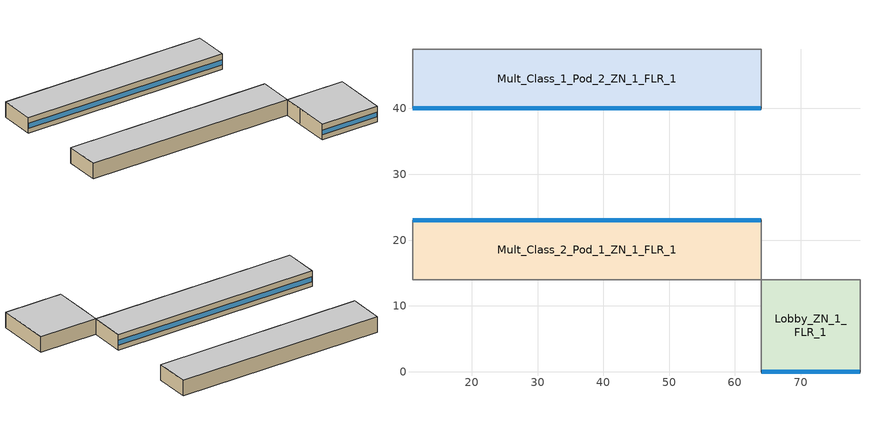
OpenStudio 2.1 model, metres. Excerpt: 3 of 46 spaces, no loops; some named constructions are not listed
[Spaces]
Mult_Class_2_Pod_1_ZN_1_FLR_1
 floor ground: 64,23 64,14 11,14 11,23 z0
 wall outside: 64,23 11,23 z0:4
 wall to Corner_Class_2_Pod_1_ZN_1_FLR_1: 11,23 11,14 z0:4
 wall to Main_Corridor_ZN_1_FLR_1: 64,14 64,23 z0:4
 wall to Corridor_Pod_1_ZN_1_FLR_1: 11,14 64,14 z0:4
 window: 63.95,23 11.05,23 z1.29:2.5
 ceiling to Mult_Class_2_Pod_1_ZN_1_FLR_2: 64,14 64,23 11,23 11,14 z4
Lobby_ZN_1_FLR_1
 floor ground: 79,14 79,0 64,0 64,14 z0
 wall outside: 64,0 79,0 z0:4
 wall to Offices_ZN_1_FLR_1: 79,0 79,14 z0:4
 wall to Corridor_Pod_1_ZN_1_FLR_1: 64,14 64,9 z0:4
 wall to Mult_Class_1_Pod_1_ZN_1_FLR_1: 64,9 64,0 z0:4
 wall to Main_Corridor_ZN_1_FLR_1: 79,14 64,14 z0:4
 window: 64.05,0 78.95,0 z1.29:2.51
 ceiling to Lobby_ZN_1_FLR_2: 79,0 79,14 64,14 64,0 z4
Mult_Class_1_Pod_2_ZN_1_FLR_1
 floor ground: 64,49 64,40 11,40 11,49 z0
 wall outside: 11,40 64,40 z0:4
 wall to Corner_Class_1_Pod_2_ZN_1_FLR_1: 11,49 11,40 z0:4
 wall to Main_Corridor_ZN_1_FLR_1: 64,40 64,49 z0:4
 wall to Corridor_Pod_2_ZN_1_FLR_1: 64,49 11,49 z0:4
 window: 11.05,40 63.95,40 z1.29:2.5
 ceiling to Mult_Class_1_Pod_2_ZN_1_FLR_2: 64,40 64,49 11,49 11,40 z4
[Site]
Estevan_SK_CAN: Latitude {deg}=49.22; Longitude {deg}=-102.97; Time Zone {hr}=-6; Elevation {m}=581; Terrain=City
[Building]
NECB 2011-SecondarySchool-NECB HDD Method-CAN_SK_Estevan.718620_CWEC.epw created: 2017-06-30 16:26:01 +0000: North Axis {deg}=0; Default Construction Set=NECB 2011 - SecSchl - NECB HDD Method at climate 7a; Standards Number of Stories=2; Standards Number of Above Ground Stories=2; Standards Building Type=SecondarySchool
[ClimateZones]
Climate Zone Institution Name 1=ASHRAE; Climate Zone Document Name 1=ANSI/ASHRAE Standard 169; Climate Zone Document Year 1=2006; Climate Zone Institution Name 2=CEC; Climate Zone Document Name 2=California Climate Zone Descriptions; Climate Zone Document Year 2=1995
[Site:GroundTemperature:BuildingSurface]
19.527, 19.502, 19.536, 19.598, 20.002, 21.64, 22.225, 22.375, 21.449, 20.121, 19.802, 19.633
[Site:WaterMainsTemperature]
Calculation Method=Correlation; Annual Average Outdoor Air Temperature {C}=3.73333; Maximum Difference In Monthly Average Outdoor Air Temperatures {deltaC}=35.1
[SizingPeriod:DesignDay] Barometric Pressure {Pa}=94537; Sky Clearness=0; Rain Indicator=0; Snow Indicator=0; Day of Month=21; Daylight Saving Time Indicator=0; Humidity Indicating Type=Wetbulb; Dry-Bulb Temperature Range Modifier Type=DefaultMultipliers
Name | Maximum Dry-Bulb Temperature {C} | Daily Dry-Bulb Temperature Range {deltaC} | Humidity Indicating Conditions at Maximum Dry-Bulb | Wind Speed {m/s} | Wind Direction {deg} | Month | Day Type | Solar Model Indicator | ASHRAE Taub | ASHRAE Taud
Estevan Ann Clg .4% Condns WB=>MDB | 28.2 | 13 | 21.4 | 5.8 | 180 | 7 | SummerDesignDay | ASHRAETau | 0.384 | 2.254
Estevan Ann Htg 99.6% Condns DB | -32.7 | 0 | -32.7 | 4.6 | 290 | 1 | WinterDesignDay | ASHRAEClearSky
Estevan Ann Clg .4% Condns DB=>MWB | 32.2 | 13 | 19.2 | 5.8 | 180 | 7 | SummerDesignDay | ASHRAETau | 0.384 | 2.254
[Material:NoMass]
CP02 CARPET PAD: Roughness=VeryRough; Thermal Resistance {m2-K/W}=0.21648; Thermal Absorptance=0.9; Solar Absorptance=0.7; Visible Absorptance=0.8
[Material]
Name | Roughness | Thickness {m} | Conductivity {W/m-K} | Density {kg/m3} | Specific Heat {J/kg-K} | Thermal Absorptance | Solar Absorptance | Visible Absorptance
100mm Normalweight concrete floor | MediumSmooth | 0.1016 | 2.31 | 2322 | 832
G01 13mm gypsum board | Smooth | 0.0127 | 0.16 | 800 | 1090 | 0.9 | 0.7 | 0.5
G05 25mm wood | MediumSmooth | 0.0254 | 0.15 | 608 | 1630 | 0.9 | 0.5 | 0.5
[Construction]
Typical Interior Floor: 100mm Normalweight concrete floor, CP02 CARPET PAD
Typical Interior Wall: G01 13mm gypsum board, G01 13mm gypsum board
Typical Interior Ceiling: CP02 CARPET PAD, 100mm Normalweight concrete floor
Typical Interior Window: Clear 3mm
Typical Interior Door; Typical Interior Partition: G05 25mm wood
Customized Fenestration: cond=0.220 tvis=0.220 tsol=0.232: Customized Fenestration:: cond=0.220 tvis=0.220 tsol=0.232
Customized Fenestration: cond=0.220 tvis=0.441 tsol=0.279: Customized Fenestration:: cond=0.220 tvis=0.441 tsol=0.279
Customized Fenestration: cond=0.220 tvis=0.294 tsol=0.332: Customized Fenestration:: cond=0.220 tvis=0.294 tsol=0.332
Customized Fenestration: cond=0.220 tvis=0.898 tsol=0.837: Customized Fenestration:: cond=0.220 tvis=0.898 tsol=0.837
[DefaultConstructionSet]
NECB 2011 - SecSchl - NECB HDD Method at climate 7a: Default Exterior Surface Constructions=NECB 2011 - SecSchl - NECB HDD Method at climate 7a; Default Interior Surface Constructions=Default Surface Constructions 2; Default Ground Contact Surface Constructions=NECB 2011 - SecSchl - NECB HDD Method at climate 7a 1; Default Exterior SubSurface Constructions=NECB 2011 - SecSchl - NECB HDD Method at climate 7a; Default Interior SubSurface Constructions=Default Sub Surface Constructions 2; Interior Partition Construction=Typical Interior Partition
[DefaultSurfaceConstructions]
Name | Floor Construction | Wall Construction | Roof Ceiling Construction
Default Surface Constructions 2 | Typical Interior Floor | Typical Interior Wall | Typical Interior Ceiling
NECB 2011 - SecSchl - NECB HDD Method at climate 7a | Customized opaque construction {624d9ee1-89d8-4208-8a7a-15cbbd04f902} to conductance of 0.162 | Customized opaque construction {28e02ac1-2745-4195-b508-f2219b60a064} to conductance of 0.21 | Customized opaque construction {477282ee-5a80-487c-bedd-0de823a56f83} to conductance of 0.162
NECB 2011 - SecSchl - NECB HDD Method at climate 7a 1 | Customized opaque construction {ca689318-4198-4969-b4e2-fe992348efa5} to conductance of 0.757 | Customized opaque construction {ca689318-4198-4969-b4e2-fe992348efa5} to conductance of 0.284 | Customized opaque construction {ca689318-4198-4969-b4e2-fe992348efa5} to conductance of 0.284
[DefaultSubSurfaceConstructions]
Name | Fixed Window Construction | Operable Window Construction | Door Construction | Glass Door Construction | Overhead Door Construction | Skylight Construction | Tubular Daylight Dome Construction | Tubular Daylight Diffuser Construction
Default Sub Surface Constructions 2 | Typical Interior Window | Typical Interior Window | Typical Interior Door
NECB 2011 - SecSchl - NECB HDD Method at climate 7a | Customized Fenestration: cond=0.220 tvis=0.220 tsol=0.232 | Customized Fenestration: cond=0.220 tvis=0.220 tsol=0.232 | Customized opaque construction {250c3e20-478a-4884-bc8b-f15971a2556f} to conductance of 2.2 | Customized Fenestration: cond=0.220 tvis=0.441 tsol=0.279 | Customized opaque construction {6c6e4db4-3179-4426-8f5c-44e6c2506eb6} to conductance of 2.2 | Customized Fenestration: cond=0.220 tvis=0.294 tsol=0.332 | Customized Fenestration: cond=0.220 tvis=0.898 tsol=0.837 | Customized Fenestration: cond=0.220 tvis=0.898 tsol=0.837
[WindowMaterial:Glazing]
Clear 3mm: Optical Data Type=SpectralAverage; Thickness {m}=0.003; Solar Transmittance at Normal Incidence=0.837; Front Side Solar Reflectance at Normal Incidence=0.075; Back Side Solar Reflectance at Normal Incidence=0.075; Visible Transmittance at Normal Incidence=0.898; Front Side Visible Reflectance at Normal Incidence=0.081; Back Side Visible Reflectance at Normal Incidence=0.081; Infrared Transmittance at Normal Incidence=0; Front Side Infrared Hemispherical Emissivity=0.84; Back Side Infrared Hemispherical Emissivity=0.84; Conductivity {W/m-K}=0.9; Dirt Correction Factor for Solar and Visible Transmittance=1; Solar Diffusing=No
[WindowMaterial:SimpleGlazingSystem] U-Factor {W/m2-K}=2.2; Solar Heat Gain Coefficient=0.6; Visible Transmittance=0.21
Customized Fenestration:: cond=0.220 tvis=0.220 tsol=0.232; Customized Fenestration:: cond=0.220 tvis=0.441 tsol=0.279; Customized Fenestration:: cond=0.220 tvis=0.294 tsol=0.332; Customized Fenestration:: cond=0.220 tvis=0.898 tsol=0.837
[Space] Building Story=Building Story 1; Part of Total Floor Area=Yes
Name | Space Type | Thermal Zone
Mult_Class_1_Pod_2_ZN_1_FLR_1 | Space Function Classroom/lecture/training | Sp-Mult_Class_1_Pod_2_ZN_1_FLR_1 Sys-3 Flr-2 Sch-D HPlcmt-south ZN
Mult_Class_2_Pod_1_ZN_1_FLR_1 | Space Function Classroom/lecture/training | Sp-Mult_Class_2_Pod_1_ZN_1_FLR_1 Sys-3 Flr-2 Sch-D HPlcmt-north ZN
Lobby_ZN_1_FLR_1 | Space Function Lobby - elevator | Sp-Lobby_ZN_1_FLR_1 Sys-3 Flr-2 Sch-C HPlcmt-south ZN
[BuildingStory]
Building Story 1: Nominal Z Coordinate {m}=0
[SpaceType] Standards Building Type=Space Function
Name | Default Schedule Set | Design Specification Outdoor Air Object | Standards Space Type
Space Function Classroom/lecture/training | Space Function Classroom/lecture/training Schedule Set | Space Function Classroom/lecture/training Ventilation | Classroom/lecture/training
Space Function Lobby - elevator | Space Function Lobby - elevator Schedule Set | Space Function Lobby - elevator Ventilation | Lobby - elevator
[People:Definition] Number of People Calculation Method=People/Area; Fraction Radiant=0.3
Name | People per Space Floor Area {person/m2}
Space Function Classroom/lecture/training People Definition | 0.133365
Space Function Lobby - elevator People Definition | 0.0999967
[People] Work Efficiency Schedule=Work Efficiency Schedule; Clothing Insulation Schedule=Clothing Schedule; Air Velocity Schedule=Air Velocity Schedule
Name | People Definition | Space or SpaceType
Space Function Classroom/lecture/training People | Space Function Classroom/lecture/training People Definition | Space Function Classroom/lecture/training
Space Function Lobby - elevator People | Space Function Lobby - elevator People Definition | Space Function Lobby - elevator
[Lights:Definition] Design Level Calculation Method=Watts/Area; Fraction Radiant=0.5; Fraction Visible=0.2
Name | Watts per Space Floor Area {W/m2}
Space Function Classroom/lecture/training Lights Definition | 11.9699
Space Function Lobby - elevator Lights Definition | 6.89994
[Lights]
Name | Lights Definition | Space or SpaceType
Space Function Classroom/lecture/training Lights | Space Function Classroom/lecture/training Lights Definition | Space Function Classroom/lecture/training
Space Function Lobby - elevator Lights | Space Function Lobby - elevator Lights Definition | Space Function Lobby - elevator
[ElectricEquipment:Definition] Design Level Calculation Method=Watts/Area; Fraction Radiant=0.5
Name | Watts per Space Floor Area {W/m2}
Space Function Classroom/lecture/training Elec Equip Definition | 4.99996
Space Function Lobby - elevator Elec Equip Definition | 0.999992
[ElectricEquipment]
Name | Electric Equipment Definition | Space or SpaceType
Space Function Classroom/lecture/training Elec Equip | Space Function Classroom/lecture/training Elec Equip Definition | Space Function Classroom/lecture/training
Space Function Lobby - elevator Elec Equip | Space Function Lobby - elevator Elec Equip Definition | Space Function Lobby - elevator
[DesignSpecification:OutdoorAir] Outdoor Air Method=Sum
Name | Outdoor Air Flow per Floor Area {m3/s-m2}
Space Function Classroom/lecture/training Ventilation | 0.00278384
Space Function Lobby - elevator Ventilation | 0.0041148
[DefaultScheduleSet] People Activity Level Schedule=NECB-Activity; Infiltration Schedule=Always On
Name | Number of People Schedule | Lighting Schedule | Electric Equipment Schedule
Space Function Classroom/lecture/training Schedule Set | NECB-D-Occupancy | NECB-D-Lighting | NECB-D-Electric-Equipment
Space Function Lobby - elevator Schedule Set | NECB-C-Occupancy | NECB-C-Lighting | NECB-C-Electric-Equipment
[ThermostatSetpoint:DualSetpoint]
Name | Heating Setpoint Temperature Schedule | Cooling Setpoint Temperature Schedule
Space Function Classroom/lecture/training Thermostat 40; Space Function Classroom/lecture/training Thermostat 46 | NECB-D-Thermostat Setpoint-Heating | NECB-D-Thermostat Setpoint-Cooling
Space Function Lobby - elevator Thermostat 4 | NECB-C-Thermostat Setpoint-Heating | NECB-C-Thermostat Setpoint-Cooling
[SpaceInfiltration:DesignFlowRate] Schedule=Always On Discrete; Design Flow Rate Calculation Method=Flow/ExteriorArea; Flow per Exterior Surface Area {m3/s-m2}=0.00025; Constant Term Coefficient=0; Temperature Term Coefficient=0; Velocity Term Coefficient=0.224; Velocity Squared Term Coefficient=0
Name | Space or SpaceType
Lobby_ZN_1_FLR_1 Infiltration | Lobby_ZN_1_FLR_1
Mult_Class_1_Pod_2_ZN_1_FLR_1 Infiltration | Mult_Class_1_Pod_2_ZN_1_FLR_1
Mult_Class_2_Pod_1_ZN_1_FLR_1 Infiltration | Mult_Class_2_Pod_1_ZN_1_FLR_1
[ThermalZone] Use Ideal Air Loads=No
Name | Thermostat
Sp-Mult_Class_2_Pod_1_ZN_1_FLR_1 Sys-3 Flr-2 Sch-D HPlcmt-north ZN | Space Function Classroom/lecture/training Thermostat 40
Sp-Mult_Class_1_Pod_2_ZN_1_FLR_1 Sys-3 Flr-2 Sch-D HPlcmt-south ZN | Space Function Classroom/lecture/training Thermostat 46
Sp-Lobby_ZN_1_FLR_1 Sys-3 Flr-2 Sch-C HPlcmt-south ZN | Space Function Lobby - elevator Thermostat 4
[SetpointManager:OutdoorAirPretreat]
Setpoint Manager Outdoor Air Pretreat 2: Minimum Setpoint Temperature {C}=-99; Maximum Setpoint Temperature {C}=99; Minimum Setpoint Humidity Ratio {kgWater/kgDryAir}=1e-05; Maximum Setpoint Humidity Ratio {kgWater/kgDryAir}=1
[Schedule:Ruleset]
Clothing Schedule: Default Day Schedule=Clothing Schedule Default Winter Clothes
Air Velocity Schedule: Default Day Schedule=Air Velocity Schedule Default
Work Efficiency Schedule: Default Day Schedule=Work Efficiency Schedule Default
NECB-C-Occupancy: Default Day Schedule=NECB-C-Occupancy Default
NECB-Activity: Default Day Schedule=NECB-Activity Default; Summer Design Day Schedule=NECB-Activity Summer Design Day; Winter Design Day Schedule=NECB-Activity Winter Design Day
NECB-C-Lighting: Default Day Schedule=NECB-C-Lighting Default
NECB-C-Electric-Equipment: Default Day Schedule=NECB-C-Electric-Equipment Default
Always On: Default Day Schedule=Always On Default
NECB-C-Thermostat Setpoint-Heating: Default Day Schedule=NECB-C-Thermostat Setpoint-Heating Default
NECB-C-Thermostat Setpoint-Cooling: Default Day Schedule=NECB-C-Thermostat Setpoint-Cooling Default
NECB-D-Occupancy: Default Day Schedule=NECB-D-Occupancy Default
NECB-D-Lighting: Default Day Schedule=NECB-D-Lighting Default
NECB-D-Electric-Equipment: Default Day Schedule=NECB-D-Electric-Equipment Default
NECB-D-Thermostat Setpoint-Heating: Default Day Schedule=NECB-D-Thermostat Setpoint-Heating Default
NECB-D-Thermostat Setpoint-Cooling: Default Day Schedule=NECB-D-Thermostat Setpoint-Cooling Default
[Schedule:Day]
Clothing Schedule Default Winter Clothes; Always On Default: 24, 0, 1
Clothing Schedule Summer Clothes: 24, 0, 0.5
Air Velocity Schedule Default: 24, 0, 0.2
Work Efficiency Schedule Default; NECB-D-Occupancy Sat Day; NECB-D-Occupancy Sun|Hol Day: 24, 0, 0
NECB-C-Occupancy Default; NECB-C-Occupancy Default|Wkdy Day: 8, 0, 0, 9, 0, 0.1, 10, 0, 0.2, 12, 0, 0.5, 16, 0, 0.7, 17, 0, 0.8, 18, 0, 0.7, 19, 0, 0.5, 21, 0, 0.3, 24, 0, 0
NECB-C-Occupancy Sat Day: 8, 0, 0, 9, 0, 0.1, 10, 0, 0.2, 11, 0, 0.5, 12, 0, 0.6, 13, 0, 0.8, 16, 0, 0.9, 17, 0, 0.8, 18, 0, 0.7, 19, 0, 0.5, 21, 0, 0.2, 24, 0, 0
NECB-C-Occupancy Sun|Hol Day: 10, 0, 0, 11, 0, 0.1, 13, 0, 0.2, 18, 0, 0.4, 19, 0, 0.2, 24, 0, 0
NECB-Activity Default; NECB-Activity Winter Design Day; NECB-Activity Summer Design Day: 24, 0, 130
NECB-C-Lighting Default; NECB-C-Lighting Default|Wkdy Day; NECB-C-Lighting Sat Day; NECB-C-Electric-Equipment Default; NECB-C-Electric-Equipment Default|Wkdy Day; NECB-C-Electric-Equipment Sat Day: 8, 0, 0.05, 9, 0, 0.5, 19, 0, 0.9, 20, 0, 0.6, 21, 0, 0.5, 24, 0, 0.05
NECB-C-Lighting Sun|Hol Day; NECB-C-Electric-Equipment Sun|Hol Day: 10, 0, 0.05, 11, 0, 0.5, 18, 0, 0.9, 19, 0, 0.6, 24, 0, 0.05
NECB-C-Thermostat Setpoint-Heating Default; NECB-C-Thermostat Setpoint-Heating Default|Wkdy Day; NECB-C-Thermostat Setpoint-Heating Sat Day: 7, 0, 18, 8, 0, 20, 21, 0, 22, 24, 0, 18
NECB-C-Thermostat Setpoint-Heating Sun|Hol Day: 9, 0, 18, 10, 0, 20, 19, 0, 22, 24, 0, 18
NECB-C-Thermostat Setpoint-Cooling Default; NECB-C-Thermostat Setpoint-Cooling Default|Wkdy Day; NECB-C-Thermostat Setpoint-Cooling Sat Day: 7, 0, 35, 21, 0, 24, 24, 0, 35
NECB-C-Thermostat Setpoint-Cooling Sun|Hol Day: 9, 0, 35, 19, 0, 24, 24, 0, 35
NECB-D-Occupancy Default; NECB-D-Occupancy Default|Wkdy Day: 8, 0, 0, 9, 0, 0.1, 12, 0, 0.9, 16, 0, 0.8, 17, 0, 0.5, 18, 0, 0.2, 19, 0, 0.1, 22, 0, 0.3, 23, 0, 0.1, 24, 0, 0
NECB-D-Lighting Default; NECB-D-Lighting Default|Wkdy Day; NECB-D-Electric-Equipment Default; NECB-D-Electric-Equipment Default|Wkdy Day: 8, 0, 0.05, 9, 0, 0.3, 16, 0, 0.9, 17, 0, 0.7, 19, 0, 0.5, 22, 0, 0.7, 23, 0, 0.3, 24, 0, 0.05
NECB-D-Lighting Sat Day; NECB-D-Lighting Sun|Hol Day; NECB-D-Electric-Equipment Sat Day; NECB-D-Electric-Equipment Sun|Hol Day: 24, 0, 0.05
NECB-D-Thermostat Setpoint-Heating Default; NECB-D-Thermostat Setpoint-Heating Default|Wkdy Day: 7, 0, 18, 8, 0, 20, 23, 0, 22, 24, 0, 18
NECB-D-Thermostat Setpoint-Heating Sat Day; NECB-D-Thermostat Setpoint-Heating Sun|Hol Day: 24, 0, 18
NECB-D-Thermostat Setpoint-Cooling Default; NECB-D-Thermostat Setpoint-Cooling Default|Wkdy Day: 7, 0, 35, 23, 0, 24, 24, 0, 35
NECB-D-Thermostat Setpoint-Cooling Sat Day; NECB-D-Thermostat Setpoint-Cooling Sun|Hol Day: 24, 0, 35
[Schedule:Rule] Date Specification Type=DateRange; Start Day=1
Name | Schedule Ruleset | Rule Order | Day Schedule | Start Month | End Month | End Day | Apply Monday | Apply Tuesday | Apply Wednesday | Apply Thursday | Apply Friday | Apply Saturday | Apply Sunday
Schedule Rule 1 | Clothing Schedule | 0 | Clothing Schedule Summer Clothes | 5 | 9 | 30
Schedule Rule 2 | NECB-C-Occupancy | 2 | NECB-C-Occupancy Default|Wkdy Day | 1 | 12 | 31 | Yes | Yes | Yes | Yes | Yes
Schedule Rule 3 | NECB-C-Occupancy | 1 | NECB-C-Occupancy Sat Day | 1 | 12 | 31 |  |  |  |  |  | Yes
Schedule Rule 4 | NECB-C-Occupancy | 0 | NECB-C-Occupancy Sun|Hol Day | 1 | 12 | 31 |  |  |  |  |  |  | Yes
Schedule Rule 5 | NECB-C-Lighting | 2 | NECB-C-Lighting Default|Wkdy Day | 1 | 12 | 31 | Yes | Yes | Yes | Yes | Yes
Schedule Rule 6 | NECB-C-Lighting | 1 | NECB-C-Lighting Sat Day | 1 | 12 | 31 |  |  |  |  |  | Yes
Schedule Rule 7 | NECB-C-Lighting | 0 | NECB-C-Lighting Sun|Hol Day | 1 | 12 | 31 |  |  |  |  |  |  | Yes
Schedule Rule 8 | NECB-C-Electric-Equipment | 2 | NECB-C-Electric-Equipment Default|Wkdy Day | 1 | 12 | 31 | Yes | Yes | Yes | Yes | Yes
Schedule Rule 9 | NECB-C-Electric-Equipment | 1 | NECB-C-Electric-Equipment Sat Day | 1 | 12 | 31 |  |  |  |  |  | Yes
Schedule Rule 10 | NECB-C-Electric-Equipment | 0 | NECB-C-Electric-Equipment Sun|Hol Day | 1 | 12 | 31 |  |  |  |  |  |  | Yes
Schedule Rule 11 | NECB-C-Thermostat Setpoint-Heating | 2 | NECB-C-Thermostat Setpoint-Heating Default|Wkdy Day | 1 | 12 | 31 | Yes | Yes | Yes | Yes | Yes
Schedule Rule 12 | NECB-C-Thermostat Setpoint-Heating | 1 | NECB-C-Thermostat Setpoint-Heating Sat Day | 1 | 12 | 31 |  |  |  |  |  | Yes
Schedule Rule 13 | NECB-C-Thermostat Setpoint-Heating | 0 | NECB-C-Thermostat Setpoint-Heating Sun|Hol Day | 1 | 12 | 31 |  |  |  |  |  |  | Yes
Schedule Rule 14 | NECB-C-Thermostat Setpoint-Cooling | 2 | NECB-C-Thermostat Setpoint-Cooling Default|Wkdy Day | 1 | 12 | 31 | Yes | Yes | Yes | Yes | Yes
Schedule Rule 15 | NECB-C-Thermostat Setpoint-Cooling | 1 | NECB-C-Thermostat Setpoint-Cooling Sat Day | 1 | 12 | 31 |  |  |  |  |  | Yes
Schedule Rule 16 | NECB-C-Thermostat Setpoint-Cooling | 0 | NECB-C-Thermostat Setpoint-Cooling Sun|Hol Day | 1 | 12 | 31 |  |  |  |  |  |  | Yes
Schedule Rule 17 | NECB-D-Occupancy | 2 | NECB-D-Occupancy Default|Wkdy Day | 1 | 12 | 31 | Yes | Yes | Yes | Yes | Yes
Schedule Rule 18 | NECB-D-Occupancy | 1 | NECB-D-Occupancy Sat Day | 1 | 12 | 31 |  |  |  |  |  | Yes
Schedule Rule 19 | NECB-D-Occupancy | 0 | NECB-D-Occupancy Sun|Hol Day | 1 | 12 | 31 |  |  |  |  |  |  | Yes
Schedule Rule 20 | NECB-D-Lighting | 2 | NECB-D-Lighting Default|Wkdy Day | 1 | 12 | 31 | Yes | Yes | Yes | Yes | Yes
Schedule Rule 21 | NECB-D-Lighting | 1 | NECB-D-Lighting Sat Day | 1 | 12 | 31 |  |  |  |  |  | Yes
Schedule Rule 22 | NECB-D-Lighting | 0 | NECB-D-Lighting Sun|Hol Day | 1 | 12 | 31 |  |  |  |  |  |  | Yes
Schedule Rule 23 | NECB-D-Electric-Equipment | 2 | NECB-D-Electric-Equipment Default|Wkdy Day | 1 | 12 | 31 | Yes | Yes | Yes | Yes | Yes
Schedule Rule 24 | NECB-D-Electric-Equipment | 1 | NECB-D-Electric-Equipment Sat Day | 1 | 12 | 31 |  |  |  |  |  | Yes
Schedule Rule 25 | NECB-D-Electric-Equipment | 0 | NECB-D-Electric-Equipment Sun|Hol Day | 1 | 12 | 31 |  |  |  |  |  |  | Yes
Schedule Rule 26 | NECB-D-Thermostat Setpoint-Heating | 2 | NECB-D-Thermostat Setpoint-Heating Default|Wkdy Day | 1 | 12 | 31 | Yes | Yes | Yes | Yes | Yes
Schedule Rule 27 | NECB-D-Thermostat Setpoint-Heating | 1 | NECB-D-Thermostat Setpoint-Heating Sat Day | 1 | 12 | 31 |  |  |  |  |  | Yes
Schedule Rule 28 | NECB-D-Thermostat Setpoint-Heating | 0 | NECB-D-Thermostat Setpoint-Heating Sun|Hol Day | 1 | 12 | 31 |  |  |  |  |  |  | Yes
Schedule Rule 29 | NECB-D-Thermostat Setpoint-Cooling | 2 | NECB-D-Thermostat Setpoint-Cooling Default|Wkdy Day | 1 | 12 | 31 | Yes | Yes | Yes | Yes | Yes
Schedule Rule 30 | NECB-D-Thermostat Setpoint-Cooling | 1 | NECB-D-Thermostat Setpoint-Cooling Sat Day | 1 | 12 | 31 |  |  |  |  |  | Yes
Schedule Rule 31 | NECB-D-Thermostat Setpoint-Cooling | 0 | NECB-D-Thermostat Setpoint-Cooling Sun|Hol Day | 1 | 12 | 31 |  |  |  |  |  |  | Yes
[Schedule:Constant]
Always On Discrete: Value=1
